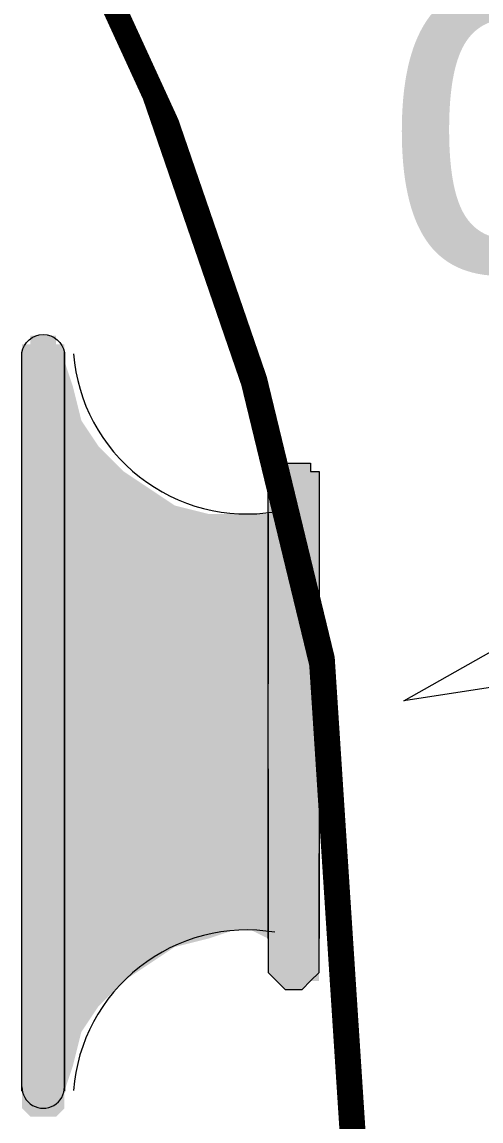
# Model space of a CAD drawing. Header units: millimetres. Extents: x 3949 to 6216, y -1987 to -943.
# Drawn here: x 4953.64 to 4956.28, y -1462.56 to -1456.24 of the extents above; entities that cross this region are included whole.
import ezdxf

# ---------------------------------------------------------------- set-up
doc = ezdxf.new("R2010")
doc.units = ezdxf.units.MM
doc.layers.add('PADRÃO DE ENTRADA', color=7, linetype='Continuous', lineweight=0)
doc.styles.add('ARIAL', font='arial.ttf')

msp = doc.modelspace()

# ---------------------------------------------------------------- linework, layer by layer
at = {"layer": 'PADRÃO DE ENTRADA', "color": 1, "lineweight": 0}
msp.add_lwpolyline([(4954.149, -1474.754, 0.1537, 0.1537, 0), (4954.8325, -1471.8248, 0.1449, 0.1449, 0), (4955.2719, -1468.8712, 0.146, 0.146, 0), (4955.516, -1465.8931, 0.1464, 0.1464, 0), (4955.5648, -1462.9151, 0.1493, 0.1493, 0), (4955.3695, -1459.9126, 0.1538, 0.1538, 0), (4954.979, -1458.3015, 0.1544, 0.1544, 0), (4954.442, -1456.7393, 0.1362, 0.1362, 0), (4953.7585, -1455.2502, 0.1378, 0.1378, 0), (4952.9529, -1453.8345, 0, 0, 0), (4951.9765, -1452.4675, 0, 0, 0), (4950.9025, -1451.247, 0.1343, 0.1343, 0), (4949.6331, -1450.0265, 0.1343, 0.1343, 0), (4948.437, -1448.6595, 0.1343, 0.1343, 0), (4947.3874, -1447.2437, 0.1343, 0.1343, 0), (4946.4598, -1445.7303, 0, 0, 0)], format="xyseb", dxfattribs=at)
at = {"layer": 'PADRÃO DE ENTRADA', "color": 7, "lineweight": 5}
msp.add_lwpolyline([(4953.644, -1462.3856), (4953.644, -1458.1382, -0.849254), (4953.8881, -1458.1382), (4953.8881, -1462.3856)], format="xyb", dxfattribs=at)
at = {"layer": 'PADRÃO DE ENTRADA', "lineweight": 5}
for points in [[(4953.8881, -1462.3856), (4953.8881, -1460.0422), (4953.8881, -1458.1382)], [(4955.0598, -1459.0658), (4955.0598, -1460.0422), (4955.0598, -1458.8217), (4955.1086, -1458.8217), (4955.1086, -1458.7729), (4955.1574, -1458.7729), (4955.2062, -1458.7729), (4955.2551, -1458.7729), (4955.3039, -1458.7729), (4955.3039, -1458.8217), (4955.3527, -1458.8217), (4955.3527, -1459.554)], [(4955.3527, -1459.0658), (4955.3527, -1460.7745), (4955.3527, -1461.5068)], [(4955.0598, -1461.5068), (4955.0598, -1460.0422)], [(4955.0598, -1460.5304), (4955.0598, -1461.7021), (4955.1086, -1461.7509), (4955.1574, -1461.7997), (4955.2062, -1461.7997), (4955.2551, -1461.7997), (4955.3039, -1461.7509), (4955.3527, -1461.7021), (4955.3527, -1461.0186)]]:
    msp.add_lwpolyline(points, dxfattribs=at)
at = {"layer": 'PADRÃO DE ENTRADA', "color": 150, "lineweight": 5, "true_color": 0x007eff}
msp.add_lwpolyline([(4957.1102, -1459.9446), (4955.8409, -1460.1398), (4956.9638, -1459.5052)], close=True, dxfattribs=at)
at = {"layer": 'PADRÃO DE ENTRADA', "lineweight": 5}
for centre, radius, start, end in [((4954.9376, -1458.065), 1.0007, 184.55245, 279.25314), ((4954.9378, -1462.4589), 1.0009, 80.79737, 175.48338)]:
    msp.add_arc(centre, radius, start, end, dxfattribs=at)
at = {"layer": 'PADRÃO DE ENTRADA', "color": 7, "lineweight": 5}
msp.add_arc((4953.7661, -1462.3611), 0.1222, 179.1182, 0.90946, dxfattribs=at)
at = {"layer": 'PADRÃO DE ENTRADA', "color": 251, "true_color": 0x626366, "transparency": 33554559}
for points in [[(4953.7416, -1458.0406), (4953.8393, -1458.0406), (4953.6928, -1458.0406)], [(4953.8393, -1458.0406), (4953.6928, -1458.0406), (4953.8393, -1458.0894)], [(4953.6928, -1458.0406), (4953.8393, -1458.0894), (4953.6928, -1458.0894)], [(4953.7416, -1458.0406), (4953.7904, -1458.0406), (4953.7904, -1458.0406)], [(4953.7904, -1458.0406), (4953.7904, -1458.0406), (4953.7416, -1458.0406)], [(4953.7904, -1458.0406), (4953.7416, -1458.0406), (4953.8393, -1458.0406)], [(4953.6928, -1458.0894), (4953.8881, -1458.0894), (4953.644, -1458.0894)], [(4953.644, -1458.0894), (4953.8881, -1458.0894), (4953.8881, -1458.0894)], [(4953.8881, -1458.0894), (4953.644, -1458.0894), (4953.8881, -1458.1382)], [(4953.644, -1458.0894), (4953.8881, -1458.1382), (4953.644, -1458.1382)], [(4953.8393, -1458.0894), (4953.6928, -1458.0894), (4953.8881, -1458.0894)], [(4953.644, -1458.1382), (4953.8881, -1458.1382), (4953.8881, -1458.1382)], [(4953.8881, -1458.1382), (4953.644, -1458.1382), (4953.8881, -1462.3856)], [(4953.644, -1458.1382), (4953.8881, -1462.3856), (4953.644, -1462.3856)], [(4953.8881, -1458.1382), (4953.8881, -1458.187), (4953.8881, -1458.187)], [(4953.8881, -1458.187), (4953.9369, -1458.3335), (4953.8881, -1458.3335)], [(4953.9369, -1458.3335), (4953.8881, -1458.3335), (4953.9857, -1458.5288)], [(4953.8881, -1458.3335), (4953.9857, -1458.5288), (4953.8881, -1458.5288)], [(4953.9857, -1458.5288), (4953.8881, -1458.5288), (4954.0834, -1458.6752)], [(4953.8881, -1458.5288), (4954.0834, -1458.6752), (4953.8881, -1458.6752)], [(4954.0834, -1458.6752), (4953.8881, -1458.6752), (4954.2298, -1458.8217)], [(4953.8881, -1458.6752), (4954.2298, -1458.8217), (4953.8881, -1458.8217)], [(4955.1574, -1458.7729), (4955.3039, -1458.7729), (4955.1086, -1458.7729)], [(4955.1086, -1458.7729), (4955.3039, -1458.7729), (4955.3039, -1458.7729)], [(4955.3039, -1458.7729), (4955.1086, -1458.7729), (4955.3039, -1458.8217)], [(4955.1086, -1458.7729), (4955.3039, -1458.8217), (4955.1086, -1458.8217)], [(4955.2062, -1458.7729), (4955.2551, -1458.7729), (4955.1574, -1458.7729)], [(4955.2551, -1458.7729), (4955.1574, -1458.7729), (4955.3039, -1458.7729)], [(4955.2551, -1458.7729), (4955.2062, -1458.7729), (4955.2062, -1458.7729)], [(4954.2298, -1458.8217), (4953.8881, -1458.8217), (4954.3763, -1458.9193)], [(4953.8881, -1458.8217), (4954.3763, -1458.9193), (4953.8881, -1458.9193)], [(4955.1086, -1458.8217), (4955.3527, -1458.8217), (4955.0598, -1458.8217)], [(4955.0598, -1458.8217), (4955.3527, -1458.8217), (4955.3527, -1458.8217)], [(4955.3527, -1458.8217), (4955.0598, -1458.8217), (4955.3527, -1459.0658)], [(4955.0598, -1458.8217), (4955.3527, -1459.0658), (4955.0598, -1459.0658)], [(4955.3527, -1458.8217), (4955.3527, -1458.8217), (4955.1086, -1458.8217)], [(4955.3527, -1458.8217), (4955.1086, -1458.8217), (4955.3039, -1458.8217)], [(4954.3763, -1458.9193), (4953.8881, -1458.9193), (4954.5227, -1459.017)], [(4953.8881, -1458.9193), (4954.5227, -1459.017), (4953.8881, -1459.017)], [(4954.5227, -1459.017), (4953.8881, -1459.017), (4954.718, -1459.0658)], [(4953.8881, -1459.017), (4954.718, -1459.0658), (4953.8881, -1459.0658)], [(4954.8645, -1459.0658), (4954.8645, -1459.0658), (4953.8881, -1459.0658)], [(4954.8645, -1459.0658), (4953.8881, -1459.0658), (4954.718, -1459.0658)], [(4953.8881, -1459.0658), (4954.8645, -1459.0658), (4954.8645, -1459.0658)], [(4954.8645, -1459.0658), (4954.8645, -1459.0658), (4953.8881, -1459.0658)], [(4955.0598, -1459.0658), (4953.8881, -1459.0658), (4955.0598, -1459.5052)], [(4953.8881, -1459.0658), (4955.0598, -1459.5052), (4953.8881, -1459.5052)], [(4954.9621, -1459.0658), (4955.0598, -1459.0658), (4954.8645, -1459.0658)], [(4955.0598, -1459.0658), (4954.9621, -1459.0658), (4954.9621, -1459.0658)], [(4954.9621, -1459.0658), (4955.0598, -1459.0658), (4955.0598, -1459.0658)], [(4955.0598, -1459.0658), (4955.0598, -1459.0658), (4954.9621, -1459.0658)], [(4955.0598, -1459.0658), (4955.3527, -1459.0658), (4955.3527, -1459.0658)], [(4955.3527, -1459.0658), (4955.3527, -1459.0658), (4955.0598, -1459.0658)], [(4955.0598, -1459.0658), (4955.3527, -1459.0658), (4955.3527, -1459.0658)], [(4955.3527, -1459.0658), (4955.3527, -1459.0658), (4955.0598, -1459.0658)], [(4955.3527, -1459.0658), (4955.0598, -1459.0658), (4955.3527, -1459.5052)], [(4955.0598, -1459.0658), (4955.3527, -1459.5052), (4955.0598, -1459.5052)], [(4955.0598, -1459.5052), (4953.8881, -1459.5052), (4955.0598, -1460.0422)], [(4953.8881, -1459.5052), (4955.0598, -1460.0422), (4953.8881, -1460.0422)], [(4955.3527, -1459.5052), (4955.0598, -1459.5052), (4955.3527, -1460.0422)], [(4955.0598, -1459.5052), (4955.3527, -1460.0422), (4955.0598, -1460.0422)], [(4953.8881, -1460.0422), (4955.0598, -1460.0422), (4955.0598, -1460.0422)], [(4955.0598, -1460.0422), (4955.0598, -1460.0422), (4953.8881, -1460.0422)], [(4955.0598, -1460.0422), (4953.8881, -1460.0422), (4955.0598, -1461.458)], [(4953.8881, -1460.0422), (4955.0598, -1461.458), (4953.8881, -1461.458)], [(4955.0598, -1460.0422), (4955.3527, -1460.0422), (4955.3527, -1460.0422)], [(4955.3527, -1460.0422), (4955.3527, -1460.0422), (4955.0598, -1460.0422)], [(4955.3527, -1460.0422), (4955.0598, -1460.0422), (4955.3527, -1460.7745)], [(4955.0598, -1460.0422), (4955.3527, -1460.7745), (4955.0598, -1460.7745)], [(4955.3527, -1460.7745), (4955.0598, -1460.7745), (4955.3527, -1461.458)], [(4955.0598, -1460.7745), (4955.3527, -1461.458), (4955.0598, -1461.458)], [(4954.8645, -1461.458), (4953.8881, -1461.458), (4954.718, -1461.5068)], [(4953.8881, -1461.458), (4954.718, -1461.5068), (4953.8881, -1461.5068)], [(4954.718, -1461.5068), (4953.8881, -1461.5068), (4954.5227, -1461.5556)], [(4953.8881, -1461.5068), (4954.5227, -1461.5556), (4953.8881, -1461.5556)], [(4954.8645, -1461.458), (4955.0598, -1461.458), (4954.9621, -1461.458)], [(4954.9621, -1461.458), (4955.0598, -1461.458), (4955.0598, -1461.5068)], [(4955.3527, -1461.458), (4955.0598, -1461.458), (4955.3527, -1461.5068)], [(4955.0598, -1461.458), (4955.3527, -1461.5068), (4955.0598, -1461.5068)], [(4955.3527, -1461.5068), (4955.0598, -1461.5068), (4955.3527, -1461.7021)], [(4955.0598, -1461.5068), (4955.3527, -1461.7021), (4955.0598, -1461.7021)], [(4954.5227, -1461.5556), (4953.8881, -1461.5556), (4954.3763, -1461.6533)], [(4953.8881, -1461.5556), (4954.3763, -1461.6533), (4953.8881, -1461.6533)], [(4954.3763, -1461.6533), (4953.8881, -1461.6533), (4954.2298, -1461.7509)], [(4953.8881, -1461.6533), (4954.2298, -1461.7509), (4953.8881, -1461.7509)], [(4955.3527, -1461.7021), (4955.0598, -1461.7021), (4955.3527, -1461.7509)], [(4955.0598, -1461.7021), (4955.3527, -1461.7509), (4955.1086, -1461.7509)], [(4954.2298, -1461.7509), (4953.8881, -1461.7509), (4954.0834, -1461.8974)], [(4953.8881, -1461.7509), (4954.0834, -1461.8974), (4953.8881, -1461.8974)], [(4955.3039, -1461.7509), (4955.3039, -1461.7509), (4955.1086, -1461.7509)], [(4955.3039, -1461.7509), (4955.1086, -1461.7509), (4955.3527, -1461.7509)], [(4955.1086, -1461.7509), (4955.3039, -1461.7509), (4955.3039, -1461.7509)], [(4955.3039, -1461.7509), (4955.3039, -1461.7509), (4955.1086, -1461.7509)], [(4955.3039, -1461.7509), (4955.1086, -1461.7509), (4955.2551, -1461.7997)], [(4955.1086, -1461.7509), (4955.2551, -1461.7997), (4955.1574, -1461.7997)], [(4954.0834, -1461.8974), (4953.8881, -1461.8974), (4953.9857, -1462.0438)], [(4953.8881, -1461.8974), (4953.9857, -1462.0438), (4953.8881, -1462.0438)], [(4953.9857, -1462.0438), (4953.8881, -1462.0438), (4953.9369, -1462.2391)], [(4953.8881, -1462.0438), (4953.9369, -1462.2391), (4953.8881, -1462.2391)], [(4953.9369, -1462.2391), (4953.8881, -1462.2391), (4953.8881, -1462.3856)], [(4953.8881, -1462.2391), (4953.8881, -1462.3856), (4953.8881, -1462.3856)], [(4953.644, -1462.3856), (4953.8881, -1462.3856), (4953.8881, -1462.3856)], [(4953.8881, -1462.3856), (4953.644, -1462.3856), (4953.8881, -1462.4344)], [(4953.644, -1462.3856), (4953.8881, -1462.4344), (4953.644, -1462.4344)], [(4953.644, -1462.4344), (4953.8881, -1462.4344), (4953.8881, -1462.4344)], [(4953.8881, -1462.4344), (4953.8881, -1462.4344), (4953.644, -1462.4344)], [(4953.644, -1462.4344), (4953.8881, -1462.4344), (4953.8881, -1462.4344)], [(4953.8881, -1462.4344), (4953.8881, -1462.4344), (4953.644, -1462.4344)], [(4953.8881, -1462.4344), (4953.644, -1462.4344), (4953.8881, -1462.4832)], [(4953.644, -1462.4344), (4953.8881, -1462.4832), (4953.644, -1462.4832)], [(4953.644, -1462.4832), (4953.8881, -1462.4832), (4953.8881, -1462.4832)], [(4953.8881, -1462.4832), (4953.8881, -1462.4832), (4953.644, -1462.4832)], [(4953.644, -1462.4832), (4953.8881, -1462.4832), (4953.8881, -1462.4832)], [(4953.8881, -1462.4832), (4953.8881, -1462.4832), (4953.644, -1462.4832)], [(4953.8881, -1462.4832), (4953.644, -1462.4832), (4953.8393, -1462.5321)], [(4953.644, -1462.4832), (4953.8393, -1462.5321), (4953.6928, -1462.5321)], [(4953.6928, -1462.5321), (4953.8393, -1462.5321), (4953.8393, -1462.5321)], [(4953.8393, -1462.5321), (4953.8393, -1462.5321), (4953.6928, -1462.5321)], [(4953.6928, -1462.5321), (4953.8393, -1462.5321), (4953.8393, -1462.5321)], [(4953.8393, -1462.5321), (4953.8393, -1462.5321), (4953.6928, -1462.5321)], [(4953.8393, -1462.5321), (4953.6928, -1462.5321), (4953.7904, -1462.5321)], [(4953.6928, -1462.5321), (4953.7904, -1462.5321), (4953.7416, -1462.5321)], [(4953.7416, -1462.5321), (4953.7904, -1462.5321), (4953.7904, -1462.5321)], [(4953.7904, -1462.5321), (4953.7904, -1462.5321), (4953.7416, -1462.5321)], [(4953.7416, -1462.5321), (4953.7904, -1462.5321), (4953.7904, -1462.5321)]]:
    msp.add_solid(points, dxfattribs=at)

# ---------------------------------------------------------------- texts
at = {"layer": 'PADRÃO DE ENTRADA', "color": 30, "insert": (4955.705, -1452.0379), "char_height": 2.110768, "width": 12.614377, "attachment_point": 1, "style": 'ARIAL'}
msp.add_mtext('Isolador de pino', dxfattribs=at)

doc.saveas('drawing.dxf')
